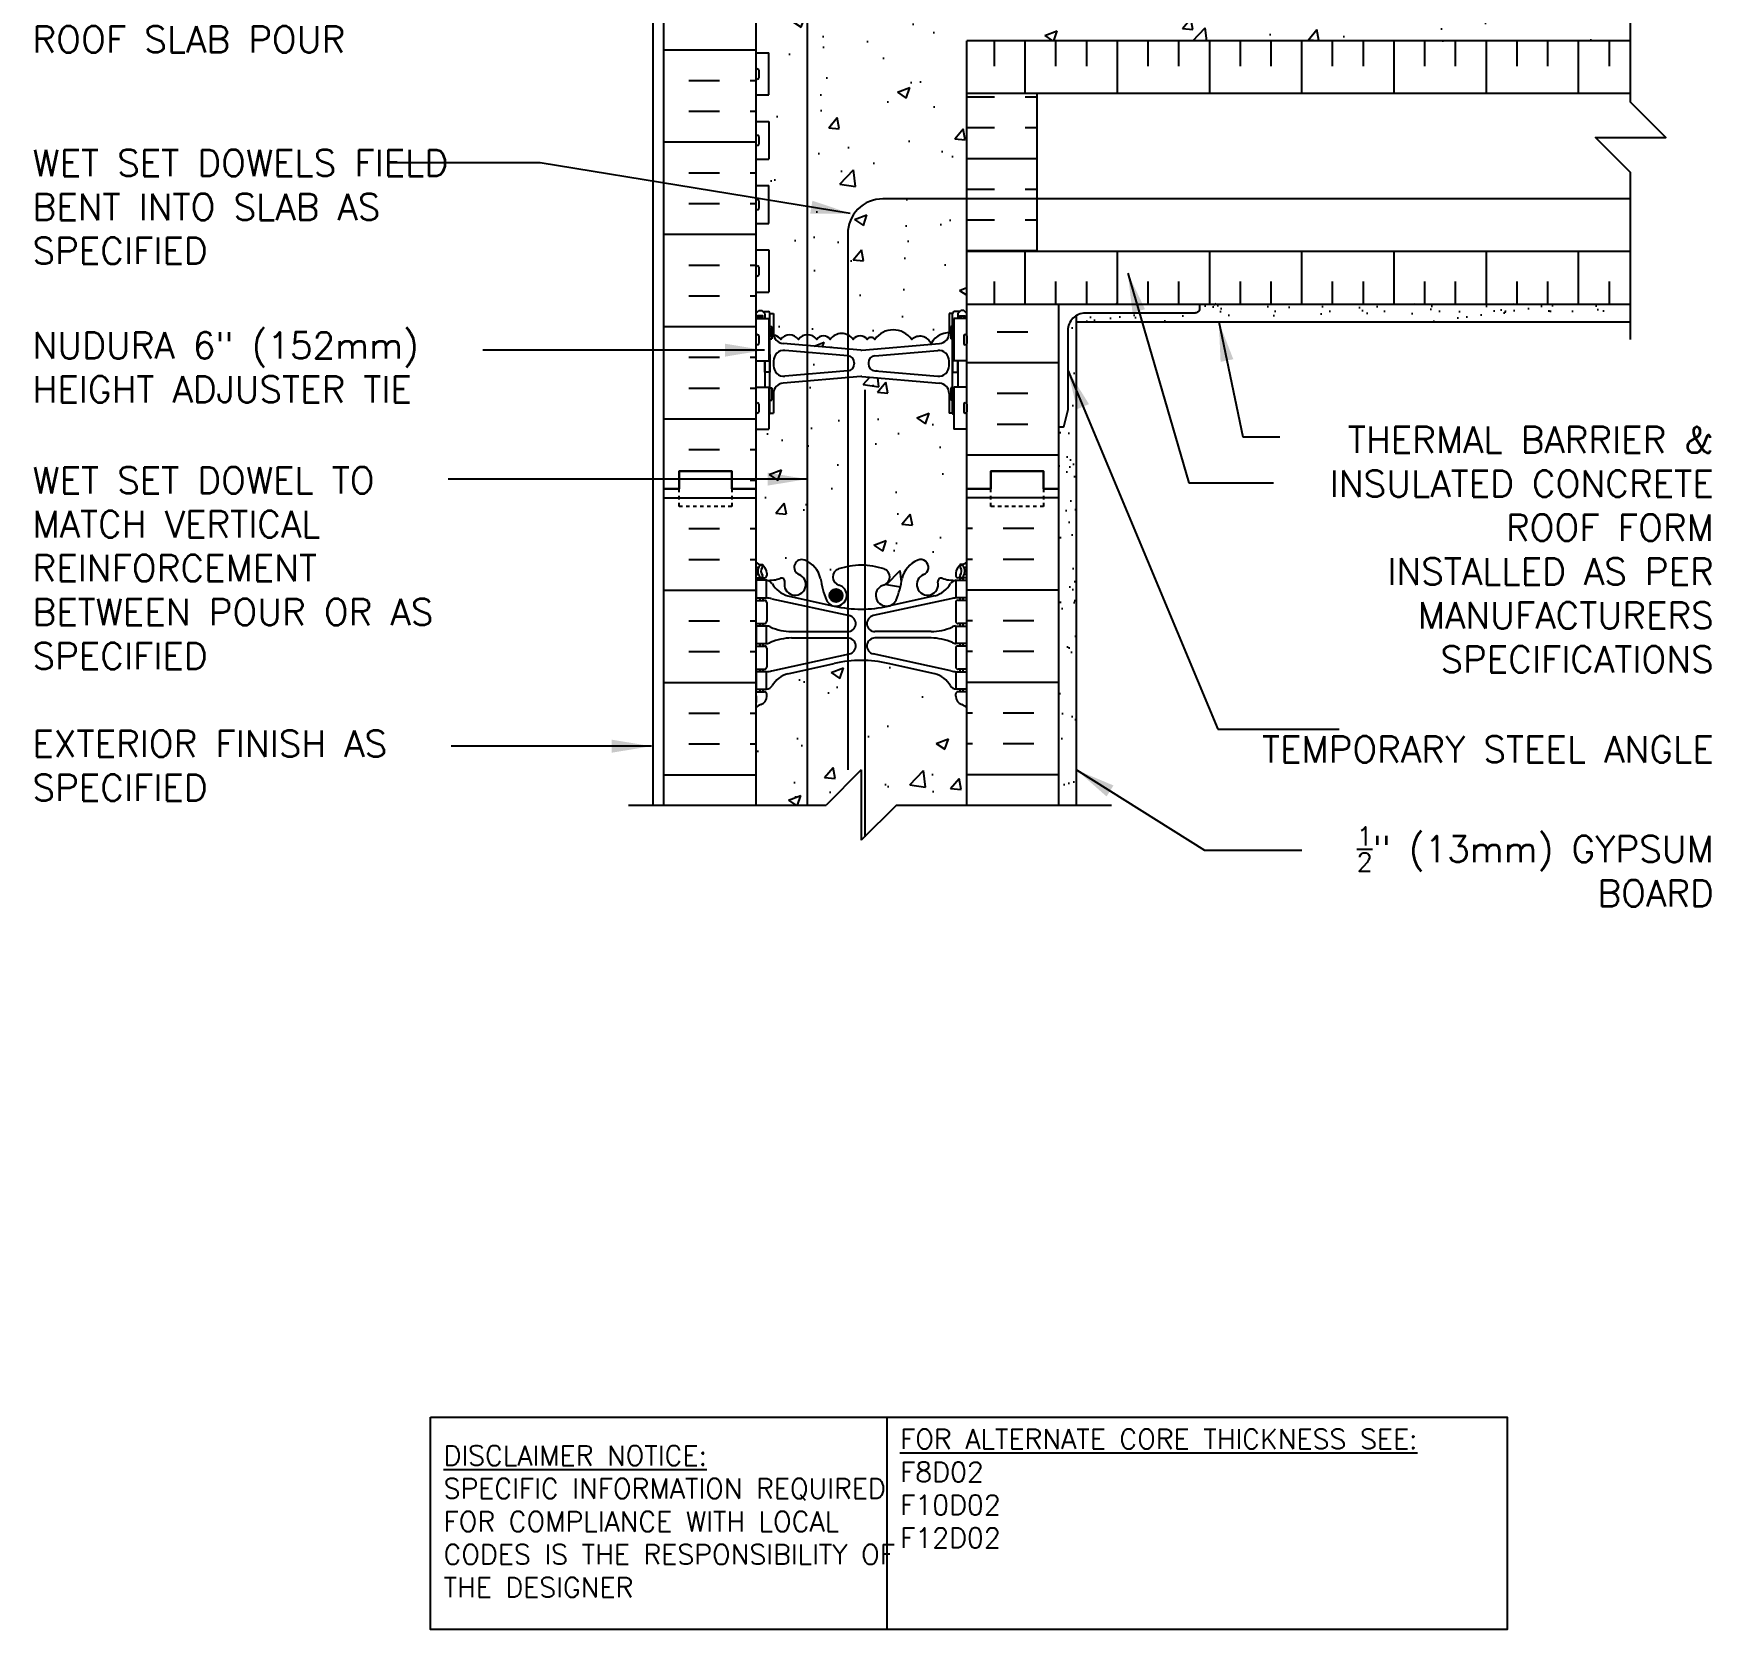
# Model space of a CAD drawing. Header units: inches. Extents: x 171.3 to 219, y 92 to 168.5.
# Drawn here: x 171.28 to 219.03, y 92.02 to 137.43 of the extents above; entities that cross this region are included whole.
import ezdxf

# ---------------------------------------------------------------- set-up
doc = ezdxf.new("R2010")
doc.units = ezdxf.units.IN
doc.header["$LTSCALE"] = 0.5
doc.header["$MEASUREMENT"] = 0
doc.linetypes.add('DASHED2', pattern=[0.375, 0.25, -0.125])
for name, color, linetype in [('HATCH', 12, 'Continuous'), ('line25', 2, 'Continuous'), ('LINE3', 3, 'Continuous'), ('LINE50', 5, 'Continuous'), ('LINE9', 9, 'Continuous'), ('TEXT', 4, 'Continuous'), ('Web_Edge', 9, 'Continuous')]:
    doc.layers.add(name, color=color, linetype=linetype)
doc.styles.add('DIM', font='romans.shx', dxfattribs={"width": 0.7})
doc.styles.add('ROMANS', font='romans.shx', dxfattribs={"height": 0.75})
doc.styles.get("Standard").update_dxf_attribs({"font": 'romans.shx', "height": 0.75})
doc.dimstyles.new('ext_12', dxfattribs={"dimscale": 12, "dimtxt": 0.09375, "dimasz": 0.09375, "dimexe": 0.09375, "dimexo": 0.0625, "dimgap": 0.0625, "dimtad": 1, "dimdec": 1, "dimzin": 2, "dimdsep": 46, "dimlunit": 4, "dimtxsty": 'DIM', "dimcen": 0.09, "dimdle": 0.09375, "dimclrt": 4, "dimadec": 0, "dimazin": 0, "dimtfac": 1, "dimtdec": 1, "dimtmove": 2, "dimatfit": 3, "dimfxl": 1, "dimfrac": 2, "dimtolj": 1, "dimtzin": 0, "dimarcsym": 0})

msp = doc.modelspace()

# ---------------------------------------------------------------- hatches: boundary and pattern name
at = {"layer": 'HATCH'}
h = msp.add_hatch(dxfattribs=at)
h.set_pattern_fill('AR-CONC', color=256, scale=0.5)
h.set_pattern_definition([(50, (0, 0), (3.5863, -0.31376), [0.375, -4.125]), (355, (0, 0), (-0.693757, 3.76096), [0.3, -3.3]), (100.4514, (0.299, -0.026), (2.892544, 3.4472), [0.3187, -3.50571]), (46.1842, (0, 1), (5.33621, -0.8276), [0.5625, -6.1875]), (96.6356, (0.4447, 0.931), (4.67331, 4.87059), [0.47805, -5.25857]), (351.1842, (0, 1), (4.67331, 4.87059), [0.45, -4.95]), (21, (0.5, 0.75), (2.984535, -2.013094), [0.375, -4.125]), (326, (0.5, 0.75), (1.216577, 3.62575), [0.3, -3.3]), (71.4514, (0.7487, 0.5822), (4.20111, 1.612656), [0.3187, -3.50571]), (37.5, (0, 0), (0.060799, 1.664469), [0, -3.26, 0, -3.35, 0, -3.3125]), (7.5, (0, 0), (1.315348, 1.972059), [0, -1.91, 0, -3.185, 0, -1.2625]), (327.5, (-1.115, 0), (2.669112, -0.1127744), [0, -1.25, 0, -3.9, 0, -5.175]), (317.5, (-1.615, 0), (2.91593, 0.500525), [0, -1.625, 0, -2.59, 0, -3.675])])
h.paths.add_polyline_path([(197.837, 118.257, 0.082415), (197.694, 118.337, -0.317837), (197.527, 118.572), (197.527, 118.64, -0.414214), (197.589, 118.702), (197.637, 118.702), (197.637, 118.772), (197.532, 118.772, -0.188973), (197.376, 118.867, 0.196323), (196.927, 119.213), (195.605, 119.504, 0.057795), (194.837, 119.593, 0.057795), (194.069, 119.504), (192.747, 119.213, 0.196323), (192.298, 118.867, -0.188973), (192.142, 118.772), (192.037, 118.772), (192.037, 118.702), (192.084, 118.702, -0.414214), (192.147, 118.64), (192.147, 118.572, -0.317837), (191.98, 118.337, 0.082415), (191.837, 118.257), (191.837, 115.476), (193.837, 115.476), (194.837, 116.476), (194.837, 114.476), (195.837, 115.476), (197.837, 115.476)])
h.paths.add_polyline_path([(197.837, 126.171), (197.472, 126.171), (197.472, 126.578, -0.327813), (197.437, 126.626), (197.337, 126.626), (197.337, 127.186, 0.390098), (197.062, 127.485), (194.854, 127.669, 0.04154), (194.82, 127.669), (192.612, 127.485, 0.390098), (192.337, 127.186), (192.337, 126.626), (192.237, 126.626, -0.327813), (192.202, 126.578), (192.202, 126.171), (191.837, 126.171), (191.837, 124.476), (191.837, 122.387, 0.064398), (191.947, 122.321), (192.037, 122.321), (192.037, 122.279, -0.249069), (192.147, 122.072), (192.147, 122.005, -0.414214), (192.084, 121.942), (192.037, 121.942), (192.037, 121.872), (192.142, 121.872, 0.10046), (192.536, 121.929, -0.601435), (192.655, 121.825, 2.182095), (193.065, 122.037, -1), (193.229, 122.446, -0.24438), (193.677, 121.925, 0.053157), (193.843, 121.311, 1.553132), (194.201, 121.735, -0.735593), (194.188, 122.193, -0.082755), (194.837, 122.302, -0.082755), (195.486, 122.193, -0.735593), (195.473, 121.735, 1.553132), (195.831, 121.311, 0.053157), (195.997, 121.925, -0.24438), (196.445, 122.446, -1), (196.609, 122.037, 2.182095), (197.019, 121.825, -0.601435), (197.138, 121.929, 0.10046), (197.532, 121.872), (197.637, 121.872), (197.637, 121.942), (197.589, 121.942, -0.414214), (197.527, 122.005), (197.527, 122.072, -0.249069), (197.637, 122.279), (197.637, 122.321), (197.727, 122.321, 0.064398), (197.837, 122.387), (197.837, 124.476)])
h.paths.add_polyline_path([(196.271, 128.725, 0.520567), (195.221, 128.725, 0.520567), (195, 128.725, 0.520567), (194.604, 128.725, 0.520567), (193.95, 128.725, 0.520567), (193.568, 128.725, 0.520567), (193.046, 128.725, 0.520567), (192.545, 128.725, 0.204172), (192.342, 128.851, 0.339117), (192.612, 128.606), (194.82, 128.422, 0.04154), (194.854, 128.422), (197.062, 128.606, 0.390098), (197.337, 128.905), (197.337, 128.923, 0.257048), (196.822, 128.607, 0.520567)])
h.paths.add_polyline_path([(194.637, 128.028), (194.637, 128.063, 0.390098), (194.454, 128.262), (192.662, 128.412, 0.438748), (192.337, 128.113), (192.337, 127.978, 0.438748), (192.662, 127.68), (194.454, 127.829, 0.390098)])
h.paths.add_polyline_path([(197.012, 128.412), (195.22, 128.262, 0.390098), (195.037, 128.063), (195.037, 128.028, 0.390098), (195.22, 127.829), (197.012, 127.68, 0.438748), (197.337, 127.978), (197.337, 128.113, 0.438748)])
h.paths.add_polyline_path([(197.837, 135.726), (197.837, 137.226), (216.733, 137.226), (216.733, 139.226), (197.837, 139.226), (197.837, 139.399), (197.757, 139.319), (197.667, 139.319), (197.637, 139.349), (197.487, 139.349, -0.259583), (197.444, 139.372, 0.297004), (197.136, 139.248, 0.520567), (196.634, 139.248, 0.520567), (196.113, 139.248, 0.520567), (195.731, 139.248, 0.520567), (195.077, 139.248, 0.520567), (194.68, 139.248, 0.520567), (194.46, 139.248, 0.520567), (193.409, 139.248, 0.520567), (192.858, 139.131, 0.259788), (192.337, 139.446), (192.337, 139.399), (192.237, 139.399, -0.414214), (192.187, 139.349), (192.037, 139.349), (192.007, 139.319), (191.917, 139.319), (191.837, 139.399), (191.837, 138.831), (192.202, 138.831), (192.202, 137.631), (191.837, 137.631), (191.837, 136.881), (192.202, 136.881), (192.202, 135.681), (191.837, 135.681), (191.837, 134.931), (192.202, 134.931), (192.202, 133.851), (191.837, 133.851), (191.837, 133.101), (192.202, 133.101), (192.202, 132.021), (191.837, 132.021), (191.837, 131.271), (192.202, 131.271), (192.202, 130.071), (191.837, 130.071), (191.837, 129.466), (191.917, 129.546), (192.007, 129.546), (192.037, 129.516), (192.187, 129.516, -0.414214), (192.237, 129.466), (192.337, 129.466), (192.337, 128.905, 0.045025), (192.342, 128.851, -0.204172), (192.545, 128.725, -0.520567), (193.046, 128.725, -0.520567), (193.568, 128.725, -0.520567), (193.95, 128.725, -0.520567), (194.604, 128.725, -0.520567), (195, 128.725, -0.520567), (195.221, 128.725, -0.520567), (196.271, 128.725, -0.520567), (196.822, 128.607, -0.257048), (197.337, 128.923), (197.337, 129.466), (197.437, 129.466, -0.414214), (197.487, 129.516), (197.637, 129.516), (197.667, 129.546), (197.757, 129.546), (197.837, 129.466), (197.837, 129.726), (197.837, 131.226)])
h.paths.add_polyline_path([(197.337, 139.96, 0.390098), (197.062, 140.259), (194.854, 140.442, 0.04154), (194.82, 140.442), (192.612, 140.259, 0.390098), (192.337, 139.96), (192.337, 139.446, -0.259788), (192.858, 139.131, -0.520567), (193.409, 139.248, -0.520567), (194.46, 139.248, -0.520567), (194.68, 139.248, -0.520567), (195.077, 139.248, -0.520567), (195.731, 139.248, -0.520567), (196.113, 139.248, -0.520567), (196.634, 139.248, -0.520567), (197.136, 139.248, -0.297004), (197.444, 139.372, -0.139619), (197.437, 139.399), (197.337, 139.399)])
h.paths.add_polyline_path([(197.337, 142.239), (197.437, 142.239, -0.414214), (197.487, 142.289), (197.637, 142.289), (197.667, 142.319), (197.757, 142.319), (197.837, 142.239), (197.837, 142.476), (197.837, 144.565, 0.064398), (197.727, 144.631), (197.637, 144.631), (197.637, 144.673, -0.249069), (197.527, 144.88), (197.527, 144.947, -0.414214), (197.589, 145.01), (197.637, 145.01), (197.637, 145.08), (197.532, 145.08, 0.10046), (197.138, 145.023, -0.601435), (197.019, 145.128, 2.182095), (196.609, 144.915, -1), (196.445, 144.506, -0.24438), (195.997, 145.027, 0.053157), (195.831, 145.641, 0.223253), (195.631, 145.806), (195.611, 145.81, 0.955472), (195.473, 145.217, -0.735593), (195.486, 144.759, -0.082755), (194.837, 144.651, -0.082755), (194.188, 144.759, -0.735593), (194.201, 145.217, 0.955472), (194.063, 145.81), (194.043, 145.806, 0.223253), (193.843, 145.641, 0.053157), (193.677, 145.027, -0.24438), (193.229, 144.506, -1), (193.065, 144.915, 2.182095), (192.655, 145.128, -0.601435), (192.536, 145.023, 0.10046), (192.142, 145.08), (192.037, 145.08), (192.037, 145.01), (192.084, 145.01, -0.414214), (192.147, 144.947), (192.147, 144.88, -0.249069), (192.037, 144.673), (192.037, 144.631), (191.947, 144.631, 0.064398), (191.837, 144.565), (191.837, 142.476), (191.837, 142.239), (191.917, 142.319), (192.007, 142.319), (192.037, 142.289), (192.187, 142.289, -0.414214), (192.237, 142.239), (192.337, 142.239), (192.337, 141.678, 0.390098), (192.612, 141.379), (194.82, 141.195, 0.04154), (194.854, 141.195), (197.062, 141.379, 0.390098), (197.337, 141.678)])
h.paths.add_polyline_path([(194.637, 140.801, 0.437024), (194.45, 141.036), (192.662, 141.185, 0.438748), (192.337, 140.886), (192.337, 140.752, 0.438748), (192.662, 140.453), (194.454, 140.602, 0.390098)])
h.paths.add_polyline_path([(197.337, 140.886, 0.438748), (197.012, 141.185), (195.22, 141.036, 0.390098), (195.037, 140.836), (195.037, 140.801, 0.390098), (195.22, 140.602), (197.012, 140.453, 0.438748), (197.337, 140.752)])
h.paths.add_polyline_path([(197.837, 151.476), (196.056, 151.476), (195.056, 150.476), (195.056, 152.476), (194.056, 151.476), (191.837, 151.476), (191.837, 148.695, 0.082415), (191.98, 148.616, -0.317837), (192.147, 148.38), (192.147, 148.312, -0.414214), (192.084, 148.25), (192.037, 148.25), (192.037, 148.18), (192.142, 148.18, -0.188973), (192.298, 148.085, 0.196323), (192.747, 147.739), (194.069, 147.448, 0.057795), (194.837, 147.359, 0.057795), (195.605, 147.448), (196.927, 147.739, 0.196323), (197.376, 148.085, -0.188973), (197.532, 148.18), (197.637, 148.18), (197.637, 148.25), (197.589, 148.25, -0.414214), (197.527, 148.312), (197.527, 148.38, -0.317837), (197.694, 148.616, 0.082415), (197.837, 148.695)])
h.paths.add_polyline_path([(197.837, 157.125, 0.082415), (197.694, 157.204, -0.317837), (197.527, 157.44), (197.527, 157.508, -0.414214), (197.589, 157.57), (197.637, 157.57), (197.637, 157.64), (197.532, 157.64, -0.188973), (197.376, 157.735, 0.196323), (196.927, 158.081), (195.605, 158.372, 0.057795), (194.837, 158.461, 0.057795), (194.069, 158.372), (192.747, 158.081, 0.196323), (192.298, 157.735, -0.188973), (192.142, 157.64), (192.037, 157.64), (192.037, 157.57), (192.084, 157.57, -0.414214), (192.147, 157.508), (192.147, 157.44, -0.317837), (191.98, 157.204, 0.082415), (191.837, 157.125), (191.837, 153.976), (194.056, 153.976), (195.056, 154.976), (195.056, 152.976), (196.056, 153.976), (197.837, 153.976)])
h.paths.add_polyline_path([(197.837, 161.959, 0.336749), (197.175, 161.854, 0.520567), (196.788, 161.854, 0.520567), (196.288, 161.854, 0.520567), (195.442, 161.854, 0.520567), (195.16, 161.854, 0.520567), (194.265, 161.854, 0.520567), (193.525, 161.854, 0.520567), (192.832, 161.854, 0.520567), (192.612, 161.854, 0.321585), (191.837, 161.879), (191.837, 161.255, 0.064398), (191.947, 161.189), (192.037, 161.189), (192.037, 161.147, -0.249069), (192.147, 160.94), (192.147, 160.873, -0.414214), (192.084, 160.81), (192.037, 160.81), (192.037, 160.74), (192.142, 160.74, 0.10046), (192.536, 160.797, -0.601435), (192.655, 160.692, 2.182095), (193.065, 160.905, -1), (193.229, 161.314, -0.24438), (193.677, 160.793, 0.053157), (193.843, 160.179, 0.223253), (194.043, 160.014), (194.063, 160.01, 0.955472), (194.201, 160.603, -0.735593), (194.188, 161.061, -0.082755), (194.837, 161.17, -0.082755), (195.486, 161.061, -0.735593), (195.473, 160.603, 0.955472), (195.611, 160.01), (195.631, 160.014, 0.223253), (195.831, 160.179, 0.053157), (195.997, 160.793, -0.24438), (196.445, 161.314, -1), (196.609, 160.905, 2.182095), (197.019, 160.692, -0.601435), (197.138, 160.797, 0.10046), (197.532, 160.74), (197.637, 160.74), (197.637, 160.81), (197.589, 160.81, -0.414214), (197.527, 160.873), (197.527, 160.94, -0.249069), (197.637, 161.147), (197.637, 161.189), (197.727, 161.189, 0.064398), (197.837, 161.255)])
h = msp.add_hatch(dxfattribs=at)
h.set_pattern_fill('INSUL', color=256, scale=7, style=0)
h.set_pattern_definition([(0, (-2734.3246, -272.5334), (0, 2.625), []), (0, (-2734.3246, -271.6584), (0, 2.625), [0.875, -0.875]), (0, (-2734.3246, -270.7834), (0, 2.625), [0.875, -0.875])])
h.paths.add_polyline_path([(189.212, 124.476), (189.649, 124.476), (189.649, 124.976), (191.149, 124.976), (191.149, 124.476), (191.837, 124.476), (191.837, 142.476), (191.149, 142.476), (191.149, 142.976), (189.649, 142.976), (189.649, 142.476), (189.212, 142.476)])
h = msp.add_hatch(dxfattribs=at)
h.set_pattern_fill('INSUL', color=256, scale=7, style=0)
h.set_pattern_definition([(0, (2.7042, -3.1837), (0, 2.625), []), (0, (2.7042, -2.3087), (0, 2.625), [0.875, -0.875]), (0, (2.7042, -1.4337), (0, 2.625), [0.875, -0.875])])
h.paths.add_polyline_path([(200.462, 142.476), (200.024, 142.476), (200.024, 142.976), (198.524, 142.976), (198.524, 142.476), (197.837, 142.476), (197.837, 139.226), (200.462, 139.226)])
h.paths.add_polyline_path([(200.462, 129.726), (197.837, 129.726), (197.837, 124.476), (198.524, 124.476), (198.524, 124.976), (200.024, 124.976), (200.024, 124.476), (200.462, 124.476)])
h = msp.add_hatch(dxfattribs=at)
h.set_pattern_fill('INSUL', color=256, scale=7, angle=90, style=0)
h.paths.add_polyline_path([(216.733, 137.226), (197.837, 137.226), (197.837, 135.726), (216.733, 135.726)])
h.paths.add_polyline_path([(216.733, 129.726), (216.733, 131.226), (197.837, 131.226), (197.837, 129.726)])
h = msp.add_hatch(dxfattribs=at)
h.set_pattern_fill('INSUL', color=256, scale=7)
h.paths.add_polyline_path([(199.837, 132.726), (197.837, 132.726), (197.837, 131.226), (199.837, 131.226)])
h.paths.add_polyline_path([(199.837, 135.726), (197.837, 135.726), (197.837, 132.726), (199.837, 132.726)])
h = msp.add_hatch(dxfattribs=at)
h.set_pattern_fill('AR-SAND', color=256, scale=0.5, style=0)
h.set_pattern_definition([(37.5, (-0.4602, -4.7657), (-0.0314967, 0.963412), [0, -0.76, 0, -0.85, 0, -0.8125]), (7.5, (-0.4602, -4.7657), (0.8848884, 1.411073), [0, -0.41, 0, -0.685, 0, -0.2625]), (327.5, (-1.0752, -4.7657), (1.557071, 0.0028295), [0, -0.25, 0, -0.9, 0, -1.175]), (317.5, (-1.0752, -4.7657), (1.503063, 0.438838), [0, -0.125, 0, -0.59, 0, -0.675])])
h.paths.add_polyline_path([(204.462, 129.726), (204.462, 129.601, -0.414214), (204.337, 129.476), (201.212, 129.476, 0.131652), (200.962, 129.409), (200.962, 129.226), (216.733, 129.226), (216.733, 129.726)])
h = msp.add_hatch(dxfattribs=at)
h.set_pattern_fill('AR-SAND', color=256, scale=0.5, style=0)
h.set_pattern_definition([(37.5, (2.7042, -3.18374), (-0.0314967, 0.963412), [0, -0.76, 0, -0.85, 0, -0.8125]), (7.5, (2.7042, -3.1837), (0.8848884, 1.411073), [0, -0.41, 0, -0.685, 0, -0.2625]), (327.5, (2.0892, -3.18374), (1.557071, 0.0028295), [0, -0.25, 0, -0.9, 0, -1.175]), (317.5, (2.0892, -3.1837), (1.503063, 0.438838), [0, -0.125, 0, -0.59, 0, -0.675])])
h.paths.add_polyline_path([(200.962, 129.409, 0.267949), (200.712, 128.976), (200.712, 126.726), (200.587, 126.226), (200.462, 126.226), (200.462, 124.476), (200.462, 115.476), (200.962, 115.476)])
at = {"layer": 'LINE3'}
msp.add_hatch(color=256, dxfattribs=at).paths.add_polyline_path([(194.306, 121.442, 1), (193.931, 121.442, 1)])

# ---------------------------------------------------------------- linework, layer by layer
at = {"layer": 'HATCH'}
for p, q in [((216.733, 135.726), (197.837, 135.726)), ((216.733, 131.226), (197.837, 131.226)), ((202.082, 129.726), (202.108, 129.752)), ((204.911, 129.726), (204.937, 129.752)), ((210.567, 129.726), (210.594, 129.752)), ((213.396, 129.726), (213.422, 129.752)), ((189.212, 124.217), (191.837, 124.217)), ((200.462, 124.217), (197.837, 124.217)), ((189.925, 123.342), (190.8, 123.342)), ((191.675, 123.342), (191.837, 123.342)), ((197.999, 123.342), (197.837, 123.342)), ((199.749, 123.342), (198.874, 123.342)), ((189.925, 122.467), (190.8, 122.467)), ((191.675, 122.467), (191.837, 122.467)), ((197.999, 122.467), (197.837, 122.467)), ((199.749, 122.467), (198.874, 122.467)), ((189.212, 121.592), (191.837, 121.592)), ((200.462, 121.592), (197.837, 121.592)), ((189.925, 120.717), (190.8, 120.717)), ((191.675, 120.717), (191.837, 120.717)), ((197.999, 120.717), (197.837, 120.717)), ((199.749, 120.717), (198.874, 120.717)), ((189.925, 119.842), (190.8, 119.842)), ((191.675, 119.842), (191.837, 119.842)), ((197.999, 119.842), (197.837, 119.842)), ((199.749, 119.842), (198.874, 119.842)), ((189.212, 118.967), (191.837, 118.967)), ((200.462, 118.967), (197.837, 118.967)), ((189.925, 118.092), (190.8, 118.092)), ((191.675, 118.092), (191.837, 118.092)), ((197.999, 118.092), (197.837, 118.092)), ((199.749, 118.092), (198.874, 118.092)), ((189.925, 117.217), (190.8, 117.217)), ((191.675, 117.217), (191.837, 117.217)), ((197.999, 117.217), (197.837, 117.217)), ((199.749, 117.217), (198.874, 117.217)), ((189.212, 116.342), (191.837, 116.342)), ((200.462, 116.342), (197.837, 116.342))]:
    msp.add_line(p, q, dxfattribs=at)
msp.add_lwpolyline([(197.472, 128.914, 0.315635), (196.822, 128.607, 0.520567), (196.271, 128.725, 0.520567), (195.221, 128.725, 0.520567), (195, 128.725, 0.520567), (194.604, 128.725, 0.520567), (193.95, 128.725, 0.520567), (193.568, 128.725, 0.520567), (193.046, 128.725, 0.520567), (192.545, 128.725, 0.328601), (192.202, 128.84)], format="xyb", dxfattribs=at)
at = {"layer": 'line25'}
for p, q in [((191.837, 142.476), (191.837, 124.476)), ((216.733, 137.226), (197.837, 137.226)), ((197.837, 135.726), (197.837, 137.226)), ((191.837, 136.881), (192.202, 136.881)), ((192.202, 135.681), (192.202, 136.881)), ((191.837, 135.681), (192.202, 135.681)), ((191.837, 134.931), (192.202, 134.931)), ((192.202, 134.931), (192.202, 133.851)), ((191.837, 133.851), (192.202, 133.851)), ((191.837, 133.101), (192.202, 133.101)), ((192.202, 132.021), (192.202, 133.101)), ((191.837, 132.021), (192.202, 132.021)), ((191.837, 131.271), (192.202, 131.271)), ((192.202, 131.271), (192.202, 130.071)), ((197.837, 129.726), (197.837, 131.226)), ((191.837, 130.071), (192.202, 130.071)), ((197.837, 124.476), (197.837, 129.726)), ((197.837, 129.726), (216.733, 129.726)), ((191.837, 129.321), (192.202, 129.321)), ((192.202, 129.321), (192.202, 128.121)), ((197.472, 129.321), (197.472, 128.121)), ((197.837, 129.321), (197.472, 129.321)), ((191.837, 128.121), (192.202, 128.121)), ((197.837, 128.121), (197.472, 128.121)), ((191.837, 127.371), (192.202, 127.371)), ((192.202, 127.371), (192.202, 126.171)), ((197.837, 127.371), (197.472, 127.371)), ((197.472, 127.371), (197.472, 126.171)), ((191.837, 126.171), (192.202, 126.171)), ((197.837, 126.171), (197.472, 126.171)), ((191.837, 124.476), (191.837, 115.476)), ((197.837, 115.476), (197.837, 124.476))]:
    msp.add_line(p, q, dxfattribs=at)
at = {"layer": 'LINE3'}
for p, q in [((193.294, 151.476), (193.294, 115.499)), ((194.937, 127.287), (194.937, 114.576))]:
    msp.add_line(p, q, dxfattribs=at)
msp.add_lwpolyline([(216.733, 132.726), (195.449, 132.726, 0.414214), (194.449, 131.726), (194.449, 116.476)], format="xyb", dxfattribs=at)
msp.add_circle((194.118, 121.442), 0.188, dxfattribs=at)
at = {"layer": 'LINE50'}
for p, q in [((189.212, 124.476), (189.212, 142.476)), ((200.462, 124.476), (200.462, 129.726)), ((189.212, 115.476), (189.212, 124.476)), ((200.462, 115.476), (200.462, 124.476))]:
    msp.add_line(p, q, dxfattribs=at)
for points in [[(191.837, 124.476), (191.149, 124.476), (191.149, 124.976), (189.649, 124.976), (189.649, 124.476), (189.212, 124.476)], [(189.212, 124.476), (189.649, 124.476), (189.649, 124.976), (191.149, 124.976), (191.149, 124.476), (191.837, 124.476)], [(197.837, 124.476), (198.524, 124.476), (198.524, 124.976), (200.024, 124.976), (200.024, 124.476), (200.462, 124.476)], [(200.462, 124.476), (200.024, 124.476), (200.024, 124.976), (198.524, 124.976), (198.524, 124.476), (197.837, 124.476)]]:
    msp.add_lwpolyline(points, dxfattribs=at)
at = {"layer": 'LINE9'}
for p, q in [((188.899, 151.476), (188.899, 115.479)), ((191.837, 136.391), (191.837, 136.171)), ((191.837, 136.336), (191.837, 136.336)), ((191.837, 136.226), (191.837, 136.226)), ((191.877, 136.431), (191.877, 136.431)), ((191.877, 136.131), (191.877, 136.131)), ((191.917, 136.391), (191.917, 136.171)), ((197.837, 131.226), (197.837, 135.726)), ((199.837, 135.726), (199.837, 131.226)), ((191.837, 134.501), (191.837, 134.281)), ((191.837, 134.446), (191.837, 134.446)), ((191.837, 134.336), (191.837, 134.336)), ((191.877, 134.541), (191.877, 134.541)), ((191.877, 134.241), (191.877, 134.241)), ((191.917, 134.501), (191.917, 134.281)), ((191.837, 132.671), (191.837, 132.451)), ((191.837, 132.616), (191.837, 132.616)), ((191.837, 132.506), (191.837, 132.506)), ((191.877, 132.711), (191.877, 132.711)), ((191.877, 132.411), (191.877, 132.411)), ((191.917, 132.671), (191.917, 132.451)), ((191.837, 130.781), (191.837, 130.561)), ((191.837, 130.726), (191.837, 130.726)), ((191.837, 130.616), (191.837, 130.616)), ((191.877, 130.821), (191.877, 130.821)), ((191.877, 130.521), (191.877, 130.521)), ((191.917, 130.781), (191.917, 130.561)), ((191.837, 129.466), (191.917, 129.546)), ((191.917, 129.546), (192.007, 129.546)), ((192.087, 129.466), (192.007, 129.546)), ((192.037, 129.516), (192.187, 129.516)), ((192.087, 129.516), (192.187, 129.516)), ((192.087, 129.466), (192.087, 129.321)), ((192.237, 129.466), (192.337, 129.466)), ((192.237, 126.626), (192.237, 129.466)), ((192.237, 129.446), (192.237, 129.446)), ((192.337, 129.466), (192.337, 128.905)), ((197.337, 129.466), (197.337, 128.905)), ((197.437, 129.466), (197.337, 129.466)), ((197.437, 126.626), (197.437, 129.466)), ((197.437, 129.446), (197.437, 129.446)), ((197.587, 129.516), (197.487, 129.516)), ((197.637, 129.516), (197.487, 129.516)), ((197.587, 129.466), (197.667, 129.546)), ((197.587, 129.466), (197.587, 129.321)), ((197.757, 129.546), (197.667, 129.546)), ((197.837, 129.466), (197.757, 129.546)), ((192.237, 129.096), (192.287, 129.096)), ((192.287, 129.096), (192.287, 128.746)), ((197.437, 129.096), (197.387, 129.096)), ((197.387, 129.096), (197.387, 128.746)), ((200.962, 115.476), (200.962, 129.409)), ((200.962, 129.226), (216.733, 129.226)), ((191.837, 128.831), (191.837, 128.611)), ((191.837, 128.776), (191.837, 128.776)), ((191.837, 128.666), (191.837, 128.666)), ((191.877, 128.871), (191.877, 128.871)), ((191.877, 128.571), (191.877, 128.571)), ((191.917, 128.831), (191.917, 128.611)), ((192.237, 128.746), (192.287, 128.746)), ((194.82, 128.422), (192.612, 128.606)), ((194.854, 128.422), (197.062, 128.606)), ((197.437, 128.746), (197.387, 128.746)), ((197.757, 128.831), (197.757, 128.611)), ((197.757, 128.776), (197.757, 128.776)), ((197.757, 128.666), (197.757, 128.666)), ((197.797, 128.871), (197.797, 128.871)), ((197.797, 128.571), (197.797, 128.571)), ((197.837, 128.831), (197.837, 128.611)), ((192.087, 128.121), (192.087, 127.371)), ((192.337, 128.113), (192.337, 127.978)), ((194.454, 128.262), (192.662, 128.412)), ((194.637, 128.063), (194.637, 128.028)), ((195.037, 128.063), (195.037, 128.028)), ((195.22, 128.262), (197.012, 128.412)), ((197.337, 127.978), (197.337, 128.113)), ((197.587, 128.121), (197.587, 127.371)), ((194.82, 127.669), (192.612, 127.485)), ((194.454, 127.829), (192.662, 127.68)), ((194.854, 127.669), (197.062, 127.485)), ((195.22, 127.829), (197.012, 127.68)), ((192.237, 127.346), (192.287, 127.346)), ((192.287, 127.346), (192.287, 126.996)), ((192.337, 127.186), (192.337, 126.626)), ((197.337, 127.186), (197.337, 126.626)), ((197.387, 127.346), (197.387, 126.996)), ((197.437, 127.346), (197.387, 127.346)), ((191.837, 126.881), (191.837, 126.661)), ((191.837, 126.826), (191.837, 126.826)), ((191.837, 126.716), (191.837, 126.716)), ((191.877, 126.921), (191.877, 126.921)), ((191.877, 126.621), (191.877, 126.621)), ((191.917, 126.881), (191.917, 126.661)), ((192.237, 126.996), (192.287, 126.996)), ((192.237, 126.626), (192.337, 126.626)), ((197.437, 126.626), (197.337, 126.626)), ((197.437, 126.996), (197.387, 126.996)), ((197.757, 126.881), (197.757, 126.661)), ((197.757, 126.826), (197.757, 126.826)), ((197.757, 126.716), (197.757, 126.716)), ((197.797, 126.921), (197.797, 126.921)), ((197.797, 126.621), (197.797, 126.621)), ((197.837, 126.881), (197.837, 126.661)), ((194.837, 116.476), (193.837, 115.476)), ((194.837, 116.476), (194.837, 114.476)), ((188.212, 115.476), (193.837, 115.476)), ((195.837, 115.476), (194.837, 114.476)), ((195.837, 115.476), (201.962, 115.476))]:
    msp.add_line(p, q, dxfattribs=at)
for points in [[(216.733, 128.726), (216.733, 133.476), (215.733, 134.476), (217.733, 134.476), (216.733, 135.476), (216.733, 141.137)], [(192.037, 129.321), (192.037, 129.396), (191.887, 129.396), (191.887, 129.321)], [(191.997, 129.321), (191.997, 129.396), (191.927, 129.396), (191.927, 129.321)], [(192.202, 129.046), (192.237, 129.046), (192.237, 128.796), (192.202, 128.796)], [(197.472, 129.046), (197.437, 129.046), (197.437, 128.796), (197.472, 128.796)], [(197.637, 129.321), (197.637, 129.396), (197.787, 129.396), (197.787, 129.321)], [(197.677, 129.321), (197.677, 129.396), (197.747, 129.396), (197.747, 129.321)], [(192.202, 128.296), (192.237, 128.296), (192.237, 127.796), (192.087, 127.796), (192.087, 128.121)], [(197.472, 128.296), (197.437, 128.296), (197.437, 127.796), (197.587, 127.796), (197.587, 128.121)], [(192.202, 127.046), (192.237, 127.046), (192.237, 127.296), (192.202, 127.296)], [(197.472, 127.046), (197.437, 127.046), (197.437, 127.296), (197.472, 127.296)]]:
    msp.add_lwpolyline(points, dxfattribs=at)
msp.add_lwpolyline([(200.462, 126.226), (200.462, 129.726), (204.462, 129.726), (204.462, 129.601, -0.414214), (204.337, 129.476), (201.212, 129.476, 0.414214), (200.712, 128.976), (200.712, 126.726), (200.587, 126.226)], format="xyb", close=True, dxfattribs=at)
at = {"layer": 'LINE9', "linetype": 'DASHED2', "ltscale": 0.15}
for points in [[(191.149, 124.476), (191.149, 124.476), (191.149, 123.976), (189.649, 123.976), (189.649, 124.476), (189.649, 124.476)], [(200.024, 124.476), (200.024, 124.476), (200.024, 123.976), (198.524, 123.976), (198.524, 124.476), (198.524, 124.476)]]:
    msp.add_lwpolyline(points, dxfattribs=at)
at = {"layer": 'LINE9'}
for centre, radius, start, end in [((191.877, 136.391), 0.04, 90, 180), ((191.877, 136.171), 0.04, 180, 270), ((191.877, 136.391), 0.04, 0, 90), ((191.877, 136.171), 0.04, 270, 0), ((191.877, 134.501), 0.04, 90, 180), ((191.877, 134.281), 0.04, 180, 270), ((191.877, 134.501), 0.04, 0, 90), ((191.877, 134.281), 0.04, 270, 0), ((191.877, 132.671), 0.04, 90, 180), ((191.877, 132.451), 0.04, 180, 270), ((191.877, 132.671), 0.04, 0, 90), ((191.877, 132.451), 0.04, 270, 0), ((191.877, 130.781), 0.04, 90, 180), ((191.877, 130.561), 0.04, 180, 270), ((191.877, 130.781), 0.04, 0, 90), ((191.877, 130.561), 0.04, 270, 0), ((192.187, 129.466), 0.05, 0, 90), ((197.487, 129.466), 0.05, 90, 180), ((191.877, 128.831), 0.04, 90, 180), ((191.877, 128.611), 0.04, 180, 270), ((191.877, 128.831), 0.04, 0, 90), ((191.877, 128.611), 0.04, 270, 0), ((192.637, 128.905), 0.3, 180, 265.2426), ((197.037, 128.905), 0.3, 274.7574, 0), ((197.797, 128.831), 0.04, 90, 180), ((197.797, 128.611), 0.04, 180, 270), ((197.797, 128.831), 0.04, 0, 90), ((197.797, 128.611), 0.04, 270, 0), ((192.637, 128.113), 0.3, 85.2426, 180), ((194.437, 128.063), 0.2, 0, 85.2426), ((194.437, 128.028), 0.2, 274.7574, 0), ((194.837, 128.621), 0.2, 265.2426, 274.7574), ((195.237, 128.063), 0.2, 94.7574, 180), ((195.237, 128.028), 0.2, 180, 265.2426), ((197.037, 128.113), 0.3, 0, 94.7574), ((192.637, 127.978), 0.3, 180, 274.7574), ((194.837, 127.47), 0.2, 85.2426, 94.7574), ((197.037, 127.978), 0.3, 265.2426, 0), ((192.637, 127.186), 0.3, 94.7574, 180), ((197.037, 127.186), 0.3, 0, 85.2426), ((191.877, 126.881), 0.04, 90, 180), ((191.877, 126.661), 0.04, 180, 270), ((191.877, 126.881), 0.04, 0, 90), ((191.877, 126.661), 0.04, 270, 0), ((192.187, 126.626), 0.05, 287.4007, 0), ((197.487, 126.626), 0.05, 180, 252.5993), ((197.797, 126.881), 0.04, 90, 180), ((197.797, 126.661), 0.04, 180, 270), ((197.797, 126.881), 0.04, 0, 90), ((197.797, 126.661), 0.04, 270, 0)]:
    msp.add_arc(centre, radius, start, end, dxfattribs=at)
at = {"layer": 'TEXT'}
msp.add_lwpolyline([(182.579, 98.059), (195.562, 98.059), (195.562, 92.021), (182.579, 92.021)], close=True, dxfattribs=at)
msp.add_lwpolyline([(195.562, 98.059), (213.223, 98.059), (213.223, 92.021), (195.562, 92.021)], dxfattribs=at)
at = {"layer": 'Web_Edge'}
for p, q in [((191.947, 122.321), (192.037, 122.321)), ((192.037, 122.321), (192.037, 122.279)), ((197.727, 122.321), (197.637, 122.321)), ((197.637, 122.321), (197.637, 122.279)), ((191.837, 122.042), (191.879, 122.042)), ((191.837, 121.942), (192.084, 121.942)), ((191.947, 121.942), (191.947, 121.872)), ((192.037, 121.942), (192.037, 121.872)), ((192.147, 122.072), (192.147, 122.005)), ((197.527, 122.072), (197.527, 122.005)), ((197.837, 121.942), (197.589, 121.942)), ((197.637, 121.942), (197.637, 121.872)), ((197.727, 121.942), (197.727, 121.872)), ((197.837, 122.042), (197.795, 122.042)), ((191.837, 121.302), (192.084, 121.302)), ((191.947, 121.372), (191.947, 121.302)), ((192.037, 121.372), (192.037, 121.302)), ((192.286, 121.348), (194.497, 120.867)), ((192.747, 121.431), (194.069, 121.141)), ((197.388, 121.348), (195.177, 120.867)), ((196.927, 121.431), (195.605, 121.141)), ((197.837, 121.302), (197.589, 121.302)), ((197.637, 121.372), (197.637, 121.302)), ((197.727, 121.372), (197.727, 121.302)), ((192.147, 121.24), (192.147, 120.705)), ((197.527, 121.24), (197.527, 120.705)), ((191.837, 120.642), (192.084, 120.642)), ((191.947, 120.642), (191.947, 120.572)), ((192.037, 120.642), (192.037, 120.572)), ((192.852, 120.412), (194.448, 120.412)), ((196.822, 120.412), (195.226, 120.412)), ((197.837, 120.642), (197.589, 120.642)), ((197.637, 120.642), (197.637, 120.572)), ((197.727, 120.642), (197.727, 120.572)), ((191.837, 120.002), (192.084, 120.002)), ((191.947, 120.072), (191.947, 120.002)), ((192.037, 120.072), (192.037, 120.002)), ((192.147, 119.94), (192.147, 119.405)), ((192.852, 120.232), (194.448, 120.232)), ((196.822, 120.232), (195.226, 120.232)), ((197.527, 119.94), (197.527, 119.405)), ((197.837, 120.002), (197.589, 120.002)), ((197.637, 120.072), (197.637, 120.002)), ((197.727, 120.072), (197.727, 120.002)), ((192.286, 119.296), (194.497, 119.778)), ((192.747, 119.213), (194.069, 119.504)), ((197.388, 119.296), (195.177, 119.778)), ((196.927, 119.213), (195.605, 119.504)), ((191.837, 119.342), (192.084, 119.342)), ((191.947, 119.342), (191.947, 119.272)), ((192.037, 119.342), (192.037, 119.272)), ((197.837, 119.342), (197.589, 119.342)), ((197.637, 119.342), (197.637, 119.272)), ((197.727, 119.342), (197.727, 119.272)), ((191.837, 118.702), (192.084, 118.702)), ((191.847, 118.582), (191.847, 118.396)), ((191.947, 118.772), (191.947, 118.702)), ((192.037, 118.772), (192.037, 118.702)), ((192.147, 118.572), (192.147, 118.64)), ((197.527, 118.572), (197.527, 118.64)), ((197.837, 118.702), (197.589, 118.702)), ((197.637, 118.772), (197.637, 118.702)), ((197.727, 118.772), (197.727, 118.702)), ((197.827, 118.582), (197.827, 118.396))]:
    msp.add_line(p, q, dxfattribs=at)
for points in [[(191.842, 121.372), (192.142, 121.372), (192.142, 121.872), (191.842, 121.872)], [(197.832, 121.372), (197.532, 121.372), (197.532, 121.872), (197.832, 121.872)], [(191.842, 120.072), (192.142, 120.072), (192.142, 120.572), (191.842, 120.572)], [(197.832, 120.072), (197.532, 120.072), (197.532, 120.572), (197.832, 120.572)], [(191.842, 118.772), (192.142, 118.772), (192.142, 119.272), (191.842, 119.272)], [(197.832, 118.772), (197.532, 118.772), (197.532, 119.272), (197.832, 119.272)]]:
    msp.add_lwpolyline(points, close=True, dxfattribs=at)
for centre, radius, start, end in [((192.147, 122.779), 0.5, 231.6833, 250.5288), ((192.147, 122.779), 0.6, 238.8907, 245.0748), ((192.141, 122.127), 0.25, 140.1145, 222.4609), ((191.983, 122.258), 0.045, 319.1879, 141.448), ((191.897, 122.072), 0.25, 0, 70.5288), ((193.147, 122.242), 0.22, 68.1963, 248.1963), ((192.952, 121.754), 0.745, 13.2652, 68.1963), ((194.837, 120.302), 2, 90, 108.923), ((194.837, 120.302), 2, 71.077, 90), ((196.722, 121.754), 0.745, 111.8037, 166.7348), ((196.527, 122.242), 0.22, 291.8037, 111.8037), ((197.777, 122.072), 0.25, 109.4712, 180), ((197.691, 122.258), 0.045, 38.552, 220.8121), ((197.527, 122.779), 0.5, 289.4712, 308.3167), ((197.533, 122.127), 0.25, 317.5391, 39.8855), ((197.527, 122.779), 0.6, 294.9252, 301.1093), ((191.879, 122.062), 0.02, 270, 14.1541), ((191.886, 122.217), 0.02, 340.7916, 65.0748), ((191.989, 121.988), 0.045, 222.4609, 42.4609), ((192.141, 122.127), 0.16, 140.0001, 222.4609), ((192.084, 122.005), 0.0625, 270, 0), ((192.198, 122.871), 1, 266.7879, 289.9067), ((192.099, 121.626), 0.25, 37.2777, 80.0823), ((192.946, 122.154), 0.75, 210.155, 254.5838), ((192.568, 121.845), 0.09, 346.6795, 108.8651), ((192.952, 121.754), 0.305, 166.6795, 68.1963), ((196.64, 122.396), 3, 189.0273, 201.1984), ((194.266, 121.966), 0.24, 108.923, 254.2747), ((195.408, 121.966), 0.24, 285.7253, 71.077), ((193.034, 122.396), 3, 338.8016, 350.9727), ((196.722, 121.754), 0.305, 111.8037, 13.3205), ((196.728, 122.154), 0.75, 285.4162, 329.845), ((197.106, 121.845), 0.09, 71.1349, 193.3205), ((197.476, 122.871), 1, 250.0933, 273.2121), ((197.575, 121.626), 0.25, 99.9177, 142.7223), ((197.589, 122.005), 0.0625, 180, 270), ((197.684, 121.988), 0.045, 137.5391, 317.5391), ((197.533, 122.127), 0.16, 317.5391, 39.9999), ((197.788, 122.217), 0.02, 114.9252, 199.2084), ((197.795, 122.062), 0.02, 165.8459, 270), ((192.084, 121.24), 0.0625, 0, 90), ((192.051, 120.376), 1, 76.4291, 84.7991), ((194.118, 121.442), 0.305, 205.3782, 74.2747), ((195.555, 121.442), 0.305, 105.7253, 334.6218), ((197.623, 120.376), 1, 95.2009, 103.5709), ((197.589, 121.24), 0.0625, 90, 180), ((194.837, 124.408), 3.356, 256.7692, 270), ((194.448, 120.642), 0.23, 270, 77.6055), ((194.837, 124.408), 3.356, 270, 283.2308), ((195.226, 120.642), 0.23, 102.3945, 270), ((192.084, 120.705), 0.0625, 270, 0), ((192.138, 120.354), 0.219, 60.4937, 88.92), ((192.882, 122.012), 1.6, 246.5673, 268.9203), ((196.792, 122.012), 1.6, 271.0797, 293.4327), ((197.536, 120.354), 0.219, 91.08, 119.5063), ((197.589, 120.705), 0.0625, 180, 270), ((192.084, 119.94), 0.0625, 0, 90), ((192.138, 120.291), 0.219, 271.08, 299.5063), ((192.138, 120.291), 0.219, 271.08, 299.5063), ((192.882, 118.633), 1.6, 91.0797, 113.4327), ((192.882, 118.633), 1.6, 91.0797, 113.4327), ((194.448, 120.002), 0.23, 282.3945, 90), ((195.226, 120.002), 0.23, 90, 257.6055), ((196.792, 118.633), 1.6, 66.5673, 88.9203), ((196.792, 118.633), 1.6, 66.5673, 88.9203), ((197.536, 120.291), 0.219, 240.4937, 268.92), ((197.536, 120.291), 0.219, 240.4937, 268.92), ((197.589, 119.94), 0.0625, 90, 180), ((192.084, 119.405), 0.0625, 270, 0), ((194.837, 116.237), 3.356, 90, 103.2308), ((194.837, 116.237), 3.356, 76.7692, 90), ((197.589, 119.405), 0.0625, 180, 270), ((192.051, 120.268), 1, 275.2009, 283.5709), ((192.946, 118.49), 0.75, 105.4162, 149.845), ((196.728, 118.49), 0.75, 30.155, 74.5838), ((197.623, 120.268), 1, 256.4291, 264.7991), ((191.827, 118.582), 0.02, 0, 60.012), ((191.897, 118.572), 0.25, 289.4712, 360), ((192.084, 118.64), 0.0625, 360, 90), ((192.099, 119.019), 0.25, 279.9177, 322.7223), ((197.575, 119.019), 0.25, 217.2777, 260.0823), ((197.589, 118.64), 0.0625, 90, 180), ((197.777, 118.572), 0.25, 180, 250.5288), ((197.847, 118.582), 0.02, 119.988, 180), ((191.827, 118.396), 0.02, 301.073, 0), ((192.147, 117.865), 0.6, 121.073, 121.1093), ((192.147, 117.865), 0.5, 109.4712, 128.3167), ((197.527, 117.865), 0.5, 51.6833, 70.5288), ((197.847, 118.396), 0.02, 180, 238.927), ((197.527, 117.865), 0.6, 58.8907, 58.927)]:
    msp.add_arc(centre, radius, start, end, dxfattribs=at)

# ---------------------------------------------------------------- texts
at = {"layer": 'TEXT', "char_height": 0.75, "style": 'ROMANS'}
for s, insert, width, attachment_point in [('ADDITIONAL BRACING REQUIRED DURING ROOF SLAB POUR', (171.247, 138.513), 12.17415, 4), ('\\PWET SET DOWELS FIELD BENT INTO SLAB AS SPECIFIED', (171.247, 133.123), 13.38313, 4), ('\\PNUDURA 6" (152mm) HEIGHT ADJUSTER TIE', (171.247, 128.555), 13.38313, 4), ('THERMAL BARRIER & INSULATED CONCRETE ROOF FORM INSTALLED AS PER MANUFACTURERS SPECIFICATIONS', (219.096, 122.748), 12.17415, 6), ('WET SET DOWEL TO MATCH VERTICAL REINFORCEMENT BETWEEN POUR OR AS SPECIFIED', (171.247, 122.219), 13.47255, 4), ('EXTERIOR FINISH AS SPECIFIED', (171.247, 116.599), 13.47255, 4), ('TEMPORARY STEEL ANGLE ', (219.096, 117.062), 12.17415, 6), ('\\A1;{\\H0.7x;\\S1/2;}" (13mm) GYPSUM BOARD', (219.096, 113.725), 12.17415, 6)]:
    msp.add_mtext(s, dxfattribs=dict(at, insert=insert, width=width, attachment_point=attachment_point))
at = {"layer": 'TEXT', "char_height": 0.5625, "attachment_point": 4}
for s, insert, width in [('{\\LFOR ALTERNATE CORE THICKNESS SEE:\\P}F8D02\\PF10D02\\PF12D02', (195.938, 96.033), 23.33295), ('{\\LDISCLAIMER NOTICE:}\\PSPECIFIC INFORMATION REQUIRED FOR COMPLIANCE WITH LOCAL CODES IS THE RESPONSIBILITY OF THE DESIGNER', (182.946, 95.093), 14.00235)]:
    msp.add_mtext(s, dxfattribs=dict(at, insert=insert, width=width))

# ---------------------------------------------------------------- leaders
at = {"layer": 'TEXT'}
for points in [[(194.524, 132.309), (185.697, 133.753), (181.524, 133.753)], [(202.42, 130.614), (204.154, 124.645), (206.572, 124.645)], [(205.012, 129.226), (205.7, 125.952), (206.745, 125.952)], [(192.078, 128.42), (187.241, 128.42), (184.069, 128.42)], [(200.712, 127.851), (204.986, 117.639), (208.436, 117.639)], [(193.294, 124.751), (183.077, 124.751)], [(188.861, 117.152), (183.164, 117.152)], [(200.962, 116.476), (204.6, 114.196), (207.377, 114.196)]]:
    msp.add_leader(points, dimstyle='ext_12', override={"dimgap": 0.0625, "dimtad": 0}, dxfattribs=at)

doc.saveas('drawing.dxf')
